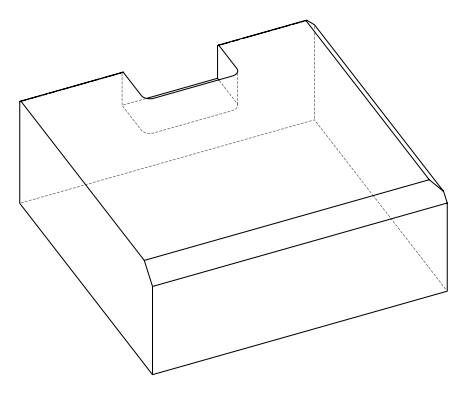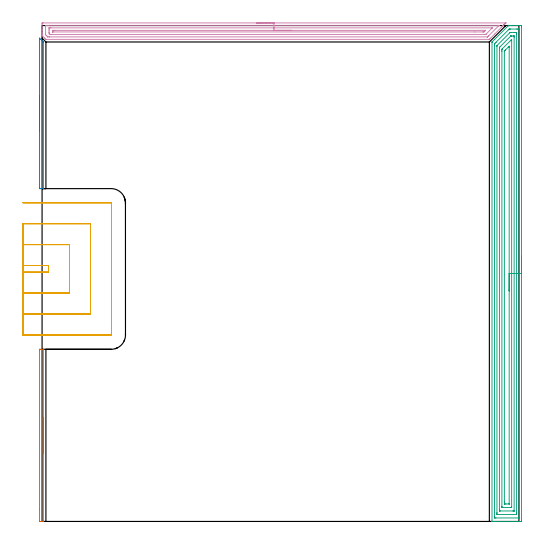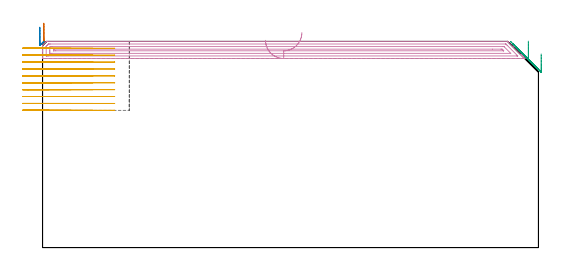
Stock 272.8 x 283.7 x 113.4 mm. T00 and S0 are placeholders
(PLAN: 5 operations, 1 tool changes, 37.9 min)
(1 AREA_MILL | FG_CHAMFER_SURFACE | UGT0205_001 | 0.94 min | 247 mm3)
(2 AREA_MILL_1 | FG_CHAMFER_SURFACE_1 | UGT0205_001 | 0.83 min | 239 mm3)
(3 AREA_MILL_2 | FG_CHAMFER_SURFACE_2 | UGT0205_001 | 13.85 min | 40507 mm3)
(4 AREA_MILL_3 | FG_CHAMFER_SURFACE_3 | UGT0205_001 | 8.52 min | 11452 mm3)
(5 MILL_SLOT | SLOT_PARTIAL_RECTANGULAR | NXT0201_012 | Follow Part, ap 4, ae 75% | 13.73 min | 165037 mm3)
(TOOL UGT0205_001 | Chamfer Mill 20 x 3 x 45 deg. | D20 FL50 Z2)
(TOOL NXT0201_012 | ENDMILL 16mm [2P460-1600-NA 1630] | D16 FL38 Z6)
(OP 1 AREA_MILL)
G17 G21 G94 G90
T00 M6
G54
G17 G0 G90 X0.7 Y59.25 S1061 M3
G43 Z123.4 H0
G94 G1 Y59.212 Z122.528 F250.
Y59.098 Z121.663
Y58.909 Z120.812
Y58.647 Z119.98
Y58.313 Z119.174
Y57.91 Z118.4
Y57.441 Z117.664
Y56.91 Z116.972
Y56.321 Z116.329
Y55.678 Z115.739
Y54.986 Z115.208
Y54.25 Z114.74
Y53.476 Z114.337
Y52.67 Z114.003
Y51.838 Z113.741
Y50.986 Z113.552
Y50.122 Z113.438
Y49.25 Z113.4
Y0.16
X0.697 Y0.01 Z113.388
X0.617 Y0.003 Z113.309
X0.532 Y0. Z113.231
X-0.643 Z112.056
X-1.121 Z111.576
X-1.266 Y0.002 Z111.43
X-1.491 Y0.005 Z111.205
X-1.495 Y0.042 Z111.203
X-1.499 Y0.16 Z111.201
X-1.5 Y6.921 Z111.2
Y98.014
X-1.499 Y98.34 Z111.201
X-1.495 Y98.457 Z111.203
X-1.491 Y98.495 Z111.205
X-1.266 Y98.497 Z111.43
X-0.643 Y98.5 Z112.056
X0.466 Z113.165
X0.532 Z113.231
X0.617 Y98.497 Z113.309
X0.697 Y98.49 Z113.388
X0.7 Y98.34 Z113.4
Y49.25
Y48.378 Z113.438
Y47.513 Z113.552
Y46.662 Z113.741
Y45.83 Z114.003
Y45.024 Z114.337
Y44.25 Z114.74
Y43.514 Z115.208
Y42.822 Z115.739
Y42.179 Z116.329
Y41.59 Z116.972
Y41.058 Z117.664
Y40.59 Z118.4
Y40.187 Z119.174
Y39.853 Z119.98
Y39.591 Z120.812
Y39.402 Z121.663
Y39.288 Z122.528
Y39.25 Z123.4
M5
M2
(OP 2 AREA_MILL_1)
G17 G21 G94 G90
T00 M6
G54
G17 G0 G90 X-1.5 Y223.45 S1061 M3
G43 Z123.4 H0
Z121.2
G94 G1 Y223.488 Z120.328 F250.
Y223.602 Z119.464
Y223.791 Z118.612
Y224.053 Z117.78
Y224.387 Z116.974
Y224.79 Z116.2
Y225.258 Z115.464
Y225.79 Z114.772
Y226.379 Z114.129
Y227.022 Z113.54
Y227.714 Z113.009
Y228.45 Z112.54
Y229.224 Z112.137
Y230.03 Z111.803
Y230.862 Z111.541
Y231.714 Z111.352
Y232.578 Z111.238
Y233.45 Z111.2
Y276.373
X-1.496 Y276.448 Z111.203
X-1.492 Y276.481 Z111.204
X-1.395 Y276.396 Z111.304
X-0.882 Y275.882 Z111.817
X0.475 Y274.525 Z113.175
X0.636 Y274.362 Z113.333
X0.696 Y274.295 Z113.389
X0.7 Y274.096 Z113.4
Y190.571
X0.697 Y190.41 Z113.388
X0.612 Y190.404 Z113.304
X0.521 Y190.4 Z113.22
X0.263 Z112.962
X-0.4 Z112.294
X-0.731 Z111.965
X-1.12 Z111.576
X-1.266 Y190.402 Z111.43
X-1.491 Y190.405 Z111.205
X-1.494 Y190.453 Z111.203
X-1.499 Y190.571 Z111.201
X-1.5 Y190.692 Z111.2
Y233.45
Y234.322 Z111.238
Y235.186 Z111.352
Y236.038 Z111.541
Y236.87 Z111.803
Y237.676 Z112.137
Y238.45 Z112.54
Y239.186 Z113.009
Y239.878 Z113.54
Y240.521 Z114.129
Y241.11 Z114.772
Y241.642 Z115.464
Y242.11 Z116.2
Y242.513 Z116.974
Y242.847 Z117.78
Y243.109 Z118.612
Y243.298 Z119.464
Y243.412 Z120.328
Y243.45 Z121.2
G0 Z123.4
M5
M2
(OP 3 AREA_MILL_2)
G17 G21 G94 G90
T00 M6
G54
G17 G0 G90 X274.3 Y151.85 S1061 M3
G43 Z123.4 H0
Z106.5
G94 G1 Y151.812 Z105.628 F250.
Y151.698 Z104.764
Y151.509 Z103.912
Y151.247 Z103.08
Y150.913 Z102.274
Y150.51 Z101.5
Y150.042 Z100.764
Y149.51 Z100.072
Y148.921 Z99.429
Y148.278 Z98.84
Y147.586 Z98.309
Y146.85 Z97.84
Y146.076 Z97.437
Y145.27 Z97.103
Y144.438 Z96.841
Y143.587 Z96.652
Y142.722 Z96.538
Y141.85 Z96.5
Y1.022
X274.299 Y0.625 Z96.501
X274.295 Y0.133 Z96.503
X274.292 Y0.009 Z96.506
X273.809 Y0.004 Z96.989
X273.191 Y0. Z97.607
X260.544 Z110.25
X259.127 Z111.669
X258.776 Z112.019
X257.791 Z113.009
X257.419 Y0.008 Z113.372
X257.403 Y0.009 Z113.388
X257.4 Y0.178 Z113.4
Y274.137
X257.404 Y274.295 Z113.389
X257.448 Y274.346 Z113.347
X257.577 Y274.477 Z113.223
X258.776 Y275.677 Z112.021
X258.917 Y275.817 Z111.883
X266.798 Y283.698 Z104.001
X266.8 Z103.999
X266.831 Y283.7 Z103.968
X267.931 Z102.868
X268.503 Z102.293
X269.739 Z101.058
X271.156 Z99.64
X271.774 Z99.022
X273.542 Z97.255
X273.809 Y283.697 Z96.988
X274.292 Y283.691 Z96.506
X274.295 Y283.567 Z96.503
X274.299 Y283.075 Z96.501
X274.3 Y282.579 Z96.5
Y141.85
X272.886 Z97.914
X272.885 Y2.092 Z97.915
X272.883 Y2.039 Z97.917
X272.88 Y2.015 Z97.92
X272.878 Y2.01 Z97.922
X272.856 Y2.008 Z97.944
X272.447 Y2.001 Z98.353
X259.66 Y2. Z111.14
X259.182 Y2.002 Z111.618
X258.937 Y2.009 Z111.863
X258.821 Y2.014 Z111.979
X258.815 Y2.373 Z111.985
Y2.412
Y272.349
X258.82 Y273.199 Z111.98
X258.821 Y273.243 Z111.979
X259.235 Y273.673 Z111.565
X259.66 Y274.11 Z111.14
X259.673 Y274.124 Z111.127
X266.838 Y281.288 Z103.962
X267.236 Y281.674 Z103.564
X267.263 Y281.69 Z103.537
X267.313 Y281.694 Z103.487
X267.415 Y281.697 Z103.385
X267.619 Y281.699 Z103.181
X268.095 Y281.7 Z102.705
X271.632 Z99.168
X272.04 Z98.76
X272.518 Y281.698 Z98.282
X272.763 Y281.691 Z98.037
X272.879 Y281.687 Z97.921
X272.885 Y281.327 Z97.915
Y281.288
X272.886 Y141.85 Z97.914
X271.472 Z99.328
X271.471 Y4.775 Z99.329
X271.469 Y4.2 Z99.331
X271.466 Y4.041 Z99.334
X271.465 Y4.011 Z99.335
X271.419 Y4.006 Z99.381
X271.353 Y4.001 Z99.447
X260.742 Y4. Z110.058
X260.544 Y4.004 Z110.256
X260.347 Y4.01 Z110.453
X260.235 Y4.018 Z110.565
X260.232 Y4.094 Z110.568
X260.23 Y4.2 Z110.57
X260.229 Y4.519 Z110.571
X260.228 Y5.094 Z110.572
X260.229 Y271.774 Z110.571
X260.232 Y272.062 Z110.568
X260.236 Y272.203 Z110.564
X260.244 Y272.234 Z110.556
X260.274 Y272.268 Z110.526
X260.349 Y272.349 Z110.451
X267.56 Y279.559 Z103.24
X267.619 Y279.614 Z103.181
X267.707 Y279.69 Z103.093
X267.79 Y279.694 Z103.01
X267.962 Y279.698 Z102.838
X268.305 Y279.7 Z102.495
X270.074 Z100.726
X270.958 Z99.842
X271.156 Y279.697 Z99.644
X271.353 Y279.69 Z99.447
X271.465 Y279.682 Z99.335
X271.468 Y279.606 Z99.332
X271.47 Y279.5 Z99.33
X271.471 Y279.181 Z99.329
X271.472 Y278.606 Z99.328
Y141.85
X270.057 Z100.743
Y6.108
X270.055 Y6.048 Z100.745
X270.052 Y6.017 Z100.748
X270.049 Y6.01 Z100.751
X270.041 Y6.007 Z100.759
X269.823 Y6.003 Z100.977
X269.387 Y6. Z101.413
X262.301 Z108.499
X261.874 Y6.006 Z108.926
X261.662 Y6.01 Z109.138
X261.649 Y6.016 Z109.151
X261.647 Y6.033 Z109.153
X261.644 Y6.07 Z109.156
X261.643 Y6.124 Z109.157
Y6.665
X261.644 Y270.9 Z109.156
X261.645 Y271.07 Z109.155
X261.648 Y271.153 Z109.152
X261.651 Y271.19 Z109.149
X261.67 Y271.212 Z109.13
X261.905 Y271.455 Z108.895
X267.889 Y277.439 Z102.911
X268.095 Y277.643 Z102.705
X268.132 Y277.676 Z102.668
X268.151 Y277.69 Z102.649
X268.176 Y277.693 Z102.624
X268.285 Y277.697 Z102.515
X268.503 Y277.7 Z102.297
X269.399 Z101.401
X269.826 Y277.694 Z100.974
X270.038 Y277.69 Z100.762
X270.051 Y277.684 Z100.749
X270.053 Y277.667 Z100.747
X270.056 Y277.63 Z100.744
X270.057 Y277.576 Z100.743
Y277.035
Y141.85
X268.643 Z102.157
X268.642 Y8.386 Z102.158
X268.639 Y8.103 Z102.161
X268.636 Y8.024 Z102.164
X268.632 Y8.008 Z102.168
X268.626 Y8.006 Z102.174
X268.586 Y8.002 Z102.214
X268.503 Y8.001 Z102.297
X268.281 Y8. Z102.519
X263.197 Y8.001 Z107.603
X263.103 Y8.003 Z107.697
X263.075 Y8.006 Z107.725
X263.066 Y8.008 Z107.734
X263.064 Y8.056 Z107.736
X263.06 Y8.244 Z107.74
X263.057 Y8.527 Z107.743
Y8.669
Y268.916
X263.058 Y269.668 Z107.742
X263.06 Y269.807 Z107.74
X263.064 Y269.95 Z107.736
X263.079 Y270.169 Z107.721
X263.197 Y270.294 Z107.603
X263.328 Y270.429 Z107.472
X263.46 Y270.562 Z107.34
X267.929 Y275.031 Z102.871
X268.218 Y275.318 Z102.582
X268.503 Y275.598 Z102.297
X268.6 Y275.69 Z102.2
X268.625 Y275.692 Z102.175
X268.634 Y275.691 Z102.166
X268.636 Y275.644 Z102.164
X268.64 Y275.456 Z102.16
X268.643 Y275.173 Z102.157
Y275.031
Y141.85
X267.229 Z103.571
X267.228 Y10.207 Z103.572
X267.227 Y10.082 Z103.573
X267.224 Y10.021 Z103.576
X267.222 Y10.012 Z103.578
X267.215 Y10.008 Z103.585
X267.184 Y10.002 Z103.616
X265.418 Y10. Z105.382
X264.966 Y10.001 Z105.834
X264.529 Y10.004 Z106.271
X264.481 Y10.01 Z106.319
X264.478 Y10.056 Z106.322
X264.474 Y10.457 Z106.326
X264.471 Y10.956 Z106.329
Y11.351
X264.472 Y268.774 Z106.328
X264.473 Y269.024 Z106.327
X264.476 Y269.086 Z106.324
X264.478 Y269.113 Z106.322
X264.49 Y269.131 Z106.31
X264.549 Y269.195 Z106.251
X264.966 Y269.618 Z105.834
X264.99 Y269.643 Z105.81
X266.803 Y271.455 Z103.997
X266.966 Y271.615 Z103.834
X267.219 Y271.859 Z103.581
X267.223 Y271.857 Z103.577
X267.226 Y271.853 Z103.574
X267.228 Y271.455 Z103.572
X267.229 Y271.288 Z103.571
Y141.85
Y140.978 Z103.609
Y140.114 Z103.723
Y139.262 Z103.912
Y138.43 Z104.174
Y137.624 Z104.508
Y136.85 Z104.911
Y136.114 Z105.38
Y135.422 Z105.911
Y134.779 Z106.5
Y134.19 Z107.143
Y133.659 Z107.835
Y133.19 Z108.571
Y132.787 Z109.345
Y132.453 Z110.151
Y132.191 Z110.983
Y132.002 Z111.835
Y131.888 Z112.7
Y131.85 Z113.571
G0 Z123.4
M5
M2
(OP 4 AREA_MILL_3)
G17 G21 G94 G90
T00 M6
G54
G17 G0 G90 X122.65 Y285.2 S1061 M3
G43 Z123.4 H0
Z114.
G94 G1 X122.688 Z113.128 F250.
X122.802 Z112.264
X122.991 Z111.412
X123.253 Z110.58
X123.587 Z109.774
X123.99 Z109.
X124.458 Z108.264
X124.99 Z107.572
X125.579 Z106.929
X126.222 Z106.34
X126.914 Z105.808
X127.65 Z105.34
X128.424 Z104.937
X129.23 Z104.603
X130.062 Z104.341
X130.914 Z104.152
X131.778 Z104.038
X132.65 Z104.
X265.293 Y285.199 Z103.999
Y285.197 Z104.001
Y285.193 Z104.005
X264.884 Y284.784 Z104.416
X264.698 Y284.597 Z104.601
X264.532 Y284.429 Z104.766
X264.369 Y284.268 Z104.93
X264.252 Y284.151 Z105.047
X264.095 Y283.992 Z105.203
X263.942 Y283.841 Z105.357
X263.806 Y283.705 Z105.493
X263.658 Y283.556 Z105.64
X263.515 Y283.413 Z105.784
X263.359 Y283.258 Z105.939
X263.221 Y283.119 Z106.077
X258.898 Y278.798 Z110.401
X256.222 Y276.122 Z113.078
X255.96 Y275.862 Z113.335
X255.894 Y275.804 Z113.389
X255.776 Y275.8 Z113.4
X2.386
X2.205 Y275.805 Z113.391
X2.053 Y275.947 Z113.253
X1.494 Y276.505 Z112.693
X0.023 Y277.975 Z111.222
X0.01 Y277.991 Z111.206
X0.001 Y278.228 Z110.967
X0. Y278.492 Z110.708
Y279.016 Z110.183
Y279.627 Z109.568
Y280.805 Z108.392
Y281.373 Z107.821
Y284.582 Z104.615
X0.004 Y284.866 Z104.331
X0.01 Y285.193 Z104.004
X0.264 Y285.197 Z104.002
X0.602 Y285.2 Z104.
X132.65
Y283.786 Z105.414
X260.931 Y283.785 Z105.415
X261.129 Y283.784 Z105.416
X261.344 Y283.782 Z105.418
X261.414 Y283.779 Z105.421
X261.383 Y283.744 Z105.456
X261.224 Y283.577 Z105.623
X261.129 Y283.479 Z105.721
X255.531 Y277.881 Z111.319
X255.209 Y277.562 Z111.638
X254.883 Y277.243 Z111.957
X254.852 Y277.221 Z111.979
X254.83 Y277.219 Z111.981
X254.778 Y277.216 Z111.984
X254.672 Y277.215 Z111.985
X4.171
X3.959
X3.279 Y277.221 Z111.979
X3.239 Y277.223 Z111.977
X3.194 Y277.264 Z111.936
X3.101 Y277.352 Z111.848
X2.921 Y277.53 Z111.67
X2.569 Y277.881 Z111.319
X2.387 Y278.065 Z111.135
X2.046 Y278.416 Z110.784
X2.01 Y278.462 Z110.738
X2.006 Y278.527 Z110.673
X2.002 Y278.628 Z110.572
X2.001 Y278.754 Z110.446
X2. Y279.132 Z110.068
Y283.119 Z106.081
X2.001 Y283.497 Z105.703
X2.003 Y283.624 Z105.576
X2.009 Y283.724 Z105.476
X2.013 Y283.779 Z105.421
X2.047 Y283.78 Z105.42
X2.387 Y283.784 Z105.416
X2.598 Y283.785 Z105.415
X3.279 Y283.786 Z105.414
X132.65
Y282.372 Z106.828
X257.433 Y282.371 Z106.829
X257.472 Y282.37 Z106.83
X257.56 Y282.365 Z106.835
Y282.361 Z106.839
X253.955 Y278.754 Z110.446
X253.859 Y278.662 Z110.538
X253.837 Y278.643 Z110.557
X253.827 Y278.638 Z110.562
X253.782 Y278.635 Z110.565
X253.611 Y278.631 Z110.569
X253.355 Y278.629 Z110.571
X253.227
X5.191
X5.063 Y278.63 Z110.57
X4.292 Y278.636 Z110.564
X4.171 Y278.732 Z110.468
X4.15 Y278.754 Z110.446
X4.01 Y278.911 Z110.289
X4.002 Y279.627 Z109.573
X4.001 Y279.794 Z109.406
X4. Y280.667 Z108.533
Y281.54 Z107.66
X4.004 Y282.246 Z106.954
X4.007 Y282.329 Z106.871
X4.01 Y282.365 Z106.835
X4.047 Y282.367 Z106.833
X4.171 Y282.369 Z106.831
X4.935 Y282.371 Z106.829
X5.063 Y282.372 Z106.828
X132.65
Y280.957 Z108.243
X253.524
X253.612 Y280.956 Z108.244
X253.649 Y280.953 Z108.247
X253.688 Y280.949 Z108.251
X253.664 Y280.92 Z108.28
X253.616 Y280.868 Z108.332
X253.251 Y280.5 Z108.7
X253.176 Y280.425 Z108.775
X253.099 Y280.349 Z108.851
X252.848 Y280.108 Z109.092
X252.776 Y280.05 Z109.15
X252.67 Y280.047 Z109.153
X252.207 Y280.044 Z109.156
X247.551 Y280.043 Z109.157
X6.423
X6.126 Y280.044 Z109.156
X6.081 Y280.045 Z109.155
X6.035 Y280.05 Z109.15
X6.01 Y280.056 Z109.144
X6.008 Y280.096 Z109.104
X6. Y280.456 Z108.744
X6.001 Y280.5 Z108.7
X6.01 Y280.914 Z108.286
X6.025 Y280.951 Z108.249
X6.1 Y280.954 Z108.246
X6.225 Y280.956 Z108.244
X7.273 Y280.957 Z108.243
X132.65
X133.522 Z108.281
X134.386 Z108.395
X135.238 Z108.583
X136.07 Z108.846
X136.876 Z109.18
X137.65 Z109.582
X138.386 Z110.051
X139.078 Z110.582
X139.721 Z111.172
X140.31 Z111.815
X140.842 Z112.507
X141.31 Z113.243
X141.713 Z114.016
X142.047 Z114.822
X142.309 Z115.654
X142.498 Z116.506
X142.612 Z117.371
X142.65 Z118.243
G0 Z123.4
M5
M2
(OP 5 MILL_SLOT)
G17 G21 G94 G90
T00 M6
G54
G17 G0 G90 X-11. Y142.5 S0 M3
G43 Z123.4 H1
Z109.61
G94 G1 X-8. F250.
X3.7 F500.
Y146.4
X-8.
X-11. F250.
Y130.5
X-8.
X15.7 F500.
Y158.4
X-8.
X-11. F250.
Y118.5
X-8.
X27.7 F500.
Y170.4
X-8.
X-11. F250.
Y106.5
X-8.
X39.5 F500.
G3 X39.7 Y106.7 R0.2
G1 Y182.2
G3 X39.5 Y182.4 R0.2
G1 X-8.
X-11. F250.
G0 Y142.5 Z105.82
G1 X-8.
X3.7 F500.
Y146.4
X-8.
X-11. F250.
Y130.5
X-8.
X15.7 F500.
Y158.4
X-8.
X-11. F250.
Y118.5
X-8.
X27.7 F500.
Y170.4
X-8.
X-11. F250.
Y106.5
X-8.
X39.5 F500.
G3 X39.7 Y106.7 R0.2
G1 Y182.2
G3 X39.5 Y182.4 R0.2
G1 X-8.
X-11. F250.
G0 Y142.5 Z102.03
G1 X-8.
X3.7 F500.
Y146.4
X-8.
X-11. F250.
Y130.5
X-8.
X15.7 F500.
Y158.4
X-8.
X-11. F250.
Y118.5
X-8.
X27.7 F500.
Y170.4
X-8.
X-11. F250.
Y106.5
X-8.
X39.5 F500.
G3 X39.7 Y106.7 R0.2
G1 Y182.2
G3 X39.5 Y182.4 R0.2
G1 X-8.
X-11. F250.
G0 Y142.5 Z98.24
G1 X-8.
X3.7 F500.
Y146.4
X-8.
X-11. F250.
Y130.5
X-8.
X15.7 F500.
Y158.4
X-8.
X-11. F250.
Y118.5
X-8.
X27.7 F500.
Y170.4
X-8.
X-11. F250.
Y106.5
X-8.
X39.5 F500.
G3 X39.7 Y106.7 R0.2
G1 Y182.2
G3 X39.5 Y182.4 R0.2
G1 X-8.
X-11. F250.
G0 Y142.5 Z94.45
G1 X-8.
X3.7 F500.
Y146.4
X-8.
X-11. F250.
Y130.5
X-8.
X15.7 F500.
Y158.4
X-8.
X-11. F250.
Y118.5
X-8.
X27.7 F500.
Y170.4
X-8.
X-11. F250.
Y106.5
X-8.
X39.5 F500.
G3 X39.7 Y106.7 R0.2
G1 Y182.2
G3 X39.5 Y182.4 R0.2
G1 X-8.
X-11. F250.
G0 Y142.5 Z90.66
G1 X-8.
X3.7 F500.
Y146.4
X-8.
X-11. F250.
Y130.5
X-8.
X15.7 F500.
Y158.4
X-8.
X-11. F250.
Y118.5
X-8.
X27.7 F500.
Y170.4
X-8.
X-11. F250.
Y106.5
X-8.
X39.5 F500.
G3 X39.7 Y106.7 R0.2
G1 Y182.2
G3 X39.5 Y182.4 R0.2
G1 X-8.
X-11. F250.
G0 Y142.5 Z86.87
G1 X-8.
X3.7 F500.
Y146.4
X-8.
X-11. F250.
Y130.5
X-8.
X15.7 F500.
Y158.4
X-8.
X-11. F250.
Y118.5
X-8.
X27.7 F500.
Y170.4
X-8.
X-11. F250.
Y106.5
X-8.
X39.5 F500.
G3 X39.7 Y106.7 R0.2
G1 Y182.2
G3 X39.5 Y182.4 R0.2
G1 X-8.
X-11. F250.
G0 Y142.5 Z83.08
G1 X-8.
X3.7 F500.
Y146.4
X-8.
X-11. F250.
Y130.5
X-8.
X15.7 F500.
Y158.4
X-8.
X-11. F250.
Y118.5
X-8.
X27.7 F500.
Y170.4
X-8.
X-11. F250.
Y106.5
X-8.
X39.5 F500.
G3 X39.7 Y106.7 R0.2
G1 Y182.2
G3 X39.5 Y182.4 R0.2
G1 X-8.
X-11. F250.
G0 Y142.5 Z79.29
G1 X-8.
X3.7 F500.
Y146.4
X-8.
X-11. F250.
Y130.5
X-8.
X15.7 F500.
Y158.4
X-8.
X-11. F250.
Y118.5
X-8.
X27.7 F500.
Y170.4
X-8.
X-11. F250.
Y106.5
X-8.
X39.5 F500.
G3 X39.7 Y106.7 R0.2
G1 Y182.2
G3 X39.5 Y182.4 R0.2
G1 X-8.
X-11. F250.
G0 Y142.5 Z75.5
G1 X-8.
X3.7 F500.
Y146.4
X-8.
X-11. F250.
Y130.5
X-8.
X15.7 F500.
Y158.4
X-8.
X-11. F250.
Y118.5
X-8.
X27.7 F500.
Y170.4
X-8.
X-11. F250.
Y106.5
X-8.
X39.5 F500.
G3 X39.7 Y106.7 R0.2
G1 Y182.2
G3 X39.5 Y182.4 R0.2
G1 X-8.
X-11. F250.
G0 Z123.4
M5
M2
